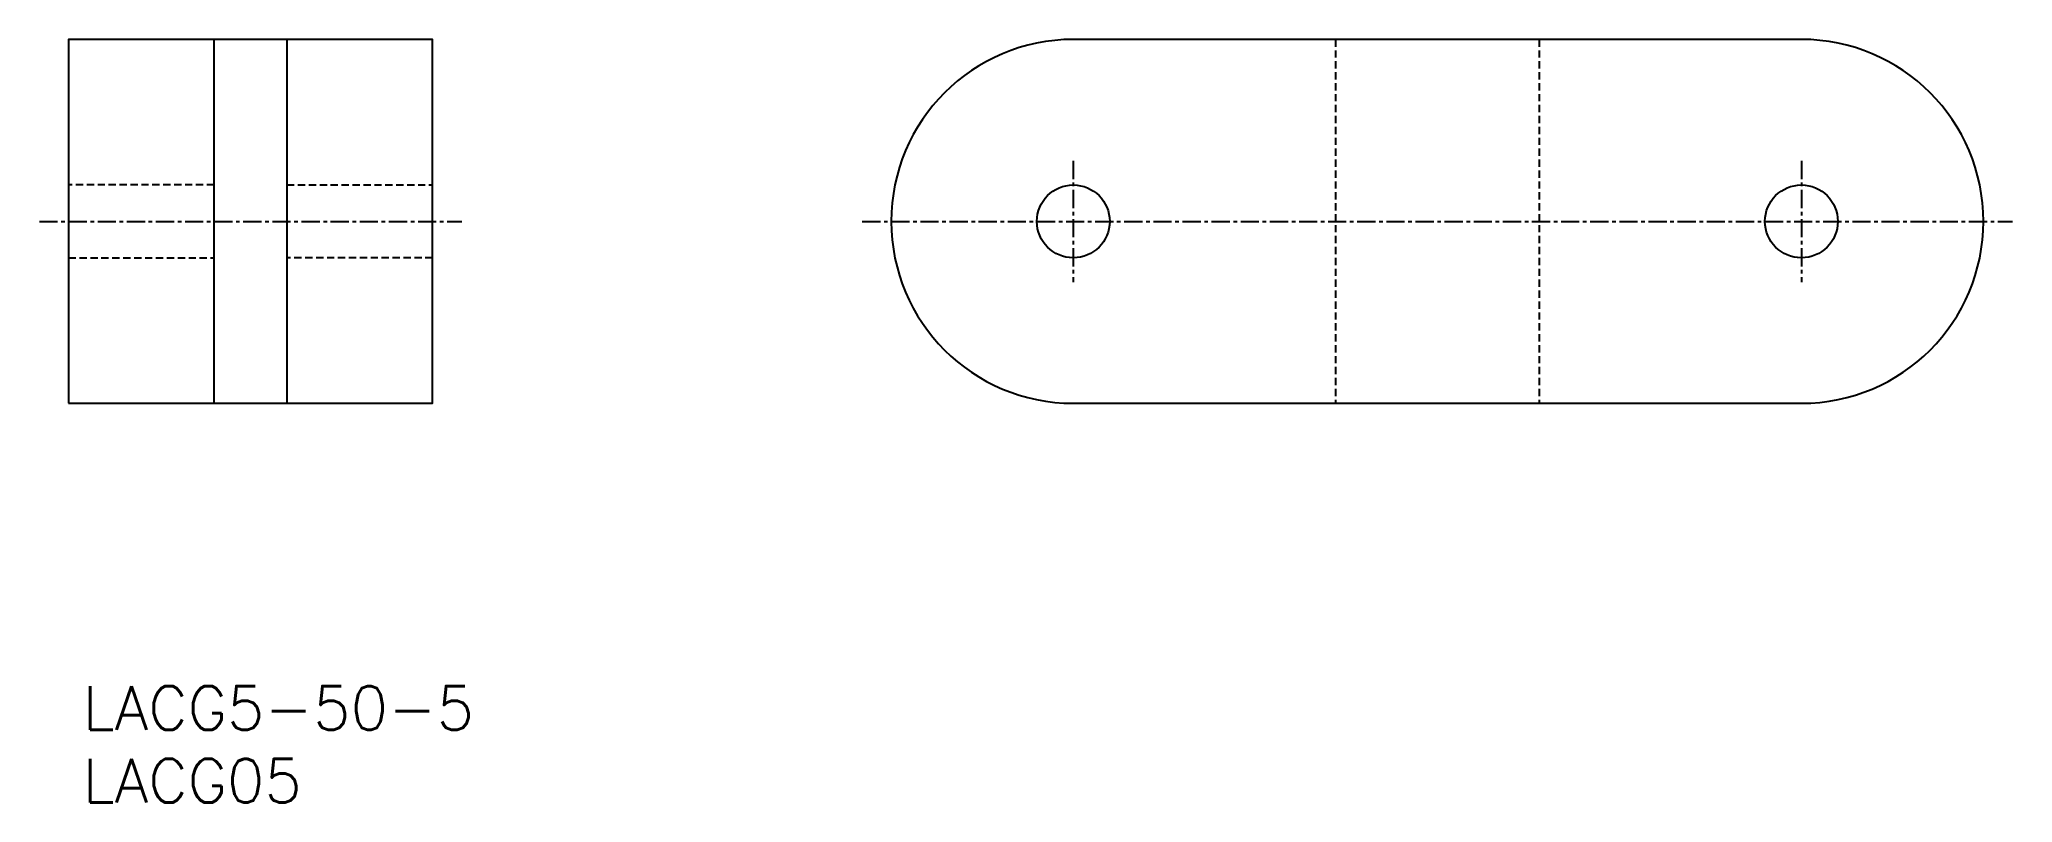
# Model space of a CAD drawing. Extents: x 81 to 216, y 51 to 104.
import ezdxf
from ezdxf.enums import TextEntityAlignment as Align

# ---------------------------------------------------------------- set-up
doc = ezdxf.new("R2010")
doc.units = 0
doc.linetypes.add('CENTER', pattern=[2, 1.25, -0.25, 0.25, -0.25])
doc.linetypes.add('DASHED', pattern=[0.75, 0.5, -0.25])
doc.layers.get('0').update_dxf_attribs({"linetype": 'CONTINUOUS'})
doc.layers.add('CENTER', color=1, linetype='CENTER')
doc.styles.get("Standard").update_dxf_attribs({"font": 'txt.shx', "bigfont": 'extfont.shx'})

msp = doc.modelspace()

# ---------------------------------------------------------------- linework, layer by layer
at = {"color": 7, "linetype": 'CONTINUOUS'}
for p, q in [((92.78, 78.75), (92.78, 103.75)), ((97.78, 103.75), (97.78, 78.75))]:
    msp.add_line(p, q, dxfattribs=at)
at = {"color": 3, "linetype": 'DASHED'}
for p, q in [((169.78, 103.75), (169.78, 78.75)), ((183.78, 103.75), (183.78, 78.75)), ((92.78, 93.75), (82.78, 93.75)), ((97.78, 93.75), (107.78, 93.75)), ((82.78, 88.75), (92.78, 88.75)), ((107.78, 88.75), (97.78, 88.75))]:
    msp.add_line(p, q, dxfattribs=at)
at = {"color": 7, "linetype": 'CONTINUOUS'}
msp.add_lwpolyline([(82.78, 78.75), (107.78, 78.75), (107.78, 103.75), (82.78, 103.75)], close=True, dxfattribs=at)
for points in [[(201.78, 103.75), (151.78, 103.75)], [(151.78, 78.75), (201.78, 78.75)]]:
    msp.add_lwpolyline(points, dxfattribs=at)
for centre in [(151.78, 91.25), (201.78, 91.25)]:
    msp.add_circle(centre, 2.5, dxfattribs=at)
for centre, start, end in [((151.78, 91.25), 90, 270), ((201.78, 91.25), 270, 90)]:
    msp.add_arc(centre, 12.5, start, end, dxfattribs=at)
at = {"layer": 'CENTER', "color": 1, "linetype": 'CENTER'}
for p, q in [((151.78, 95.41), (151.78, 87.08)), ((201.78, 95.41), (201.78, 87.08)), ((80.78, 91.25), (109.78, 91.25)), ((137.28, 91.25), (216.28, 91.25))]:
    msp.add_line(p, q, dxfattribs=at)

# ---------------------------------------------------------------- texts
at = {"color": 7, "linetype": 'CONTINUOUS'}
for s, p in [('LACG5-50-5', (83.76, 57.82)), ('LACG05', (83.76, 52.82))]:
    msp.add_text(s, height=3, dxfattribs=at).set_placement(p, align=Align.MIDDLE_LEFT)

doc.saveas('drawing.dxf')
